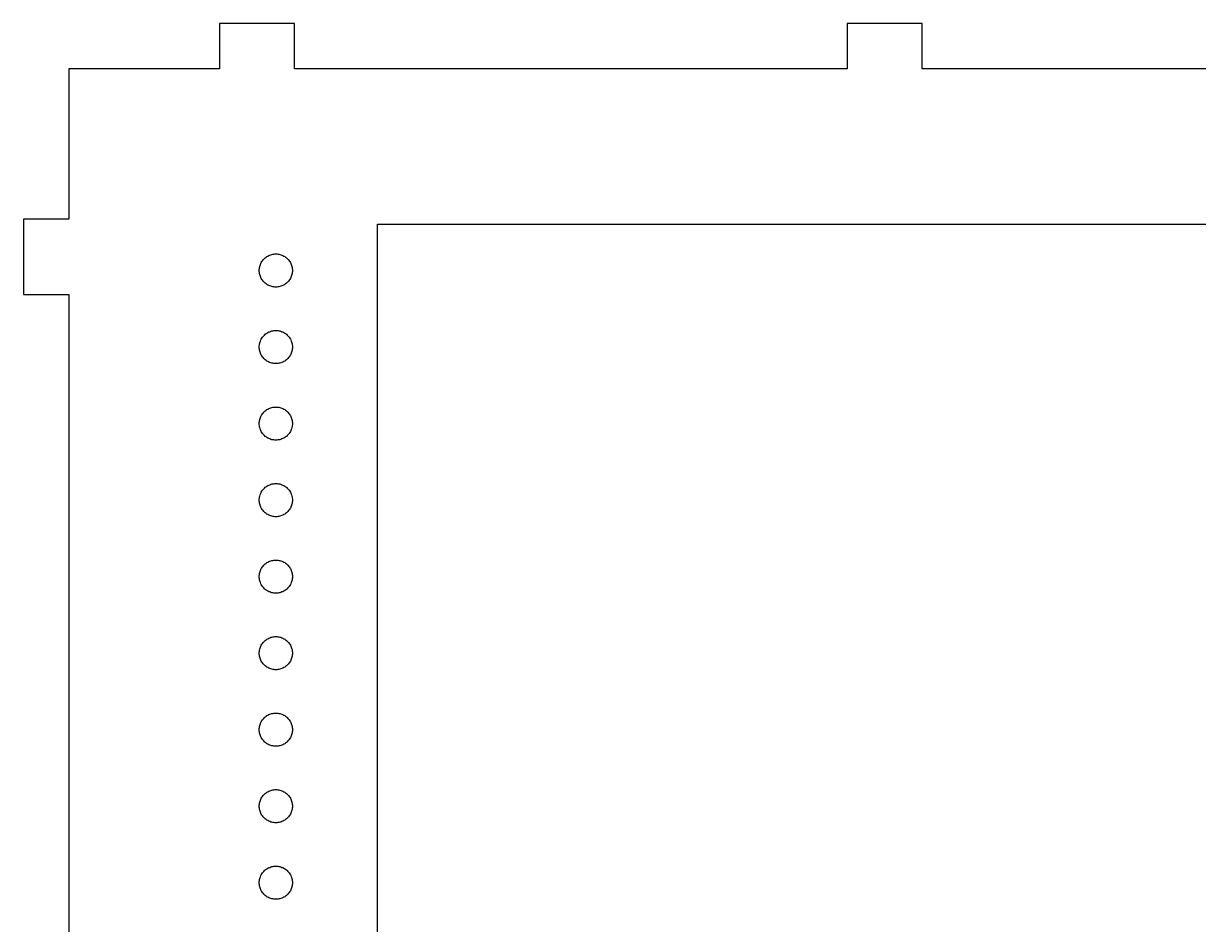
# Model space of a CAD drawing. Header units: metres. Extents: x -78 to 78, y -1223 to 78.
# Drawn here: x -78 to 0, y -1041.8 to -982 of the extents above; entities that cross this region are included whole.
import ezdxf

# ---------------------------------------------------------------- set-up
doc = ezdxf.new("R2010")
doc.units = ezdxf.units.M

msp = doc.modelspace()

# ---------------------------------------------------------------- linework, layer by layer
for p, q in [((-60, -982), (-65, -982)), ((-65, -982), (-65, -985)), ((-60, -985), (-60, -982)), ((-18.3333, -982), (-23.3333, -982)), ((-23.3333, -982), (-23.3333, -985)), ((-18.3333, -985), (-18.3333, -982)), ((-65, -985), (-75, -985)), ((-75, -985), (-75, -995)), ((-23.3333, -985), (-60, -985)), ((18.3333, -985), (-18.3333, -985)), ((-75, -995), (-78, -995)), ((-78, -995), (-78, -1000)), ((-54.5, -1209.68), (-54.5, -995.32)), ((-54.5, -995.32), (54.5, -995.32)), ((-62.0519, -997.647), (-62.003, -997.598)), ((-62.003, -997.598), (-61.9512, -997.552)), ((-61.9512, -997.552), (-61.8966, -997.51)), ((-61.8966, -997.51), (-61.8394, -997.471)), ((-61.8394, -997.471), (-61.7799, -997.436)), ((-61.7799, -997.436), (-61.7184, -997.405)), ((-61.7184, -997.405), (-61.6549, -997.377)), ((-61.6549, -997.377), (-61.5899, -997.354)), ((-61.5899, -997.354), (-61.5236, -997.335)), ((-61.5236, -997.335), (-61.4561, -997.319)), ((-61.4561, -997.319), (-61.3879, -997.309)), ((-61.3879, -997.309), (-61.3191, -997.302)), ((-61.3191, -997.302), (-61.25, -997.3)), ((-61.25, -997.3), (-61.1809, -997.302)), ((-61.1809, -997.302), (-61.1121, -997.309)), ((-61.1121, -997.309), (-61.0439, -997.319)), ((-61.0439, -997.319), (-60.9764, -997.335)), ((-60.9764, -997.335), (-60.9101, -997.354)), ((-60.9101, -997.354), (-60.8451, -997.377)), ((-60.8451, -997.377), (-60.7816, -997.405)), ((-60.7816, -997.405), (-60.7201, -997.436)), ((-60.7201, -997.436), (-60.6606, -997.471)), ((-60.6606, -997.471), (-60.6034, -997.51)), ((-60.6034, -997.51), (-60.5488, -997.552)), ((-60.5488, -997.552), (-60.497, -997.598)), ((-60.497, -997.598), (-60.4481, -997.647)), ((-62.35, -998.4), (-62.3478, -998.331)), ((-62.3478, -998.469), (-62.35, -998.4)), ((-62.3478, -998.331), (-62.3413, -998.262)), ((-62.3413, -998.262), (-62.3305, -998.194)), ((-62.3305, -998.194), (-62.3154, -998.126)), ((-62.3154, -998.126), (-62.2962, -998.06)), ((-62.2962, -998.06), (-62.2728, -997.995)), ((-62.2728, -997.995), (-62.2453, -997.932)), ((-62.2453, -997.932), (-62.2139, -997.87)), ((-62.2139, -997.87), (-62.1788, -997.811)), ((-62.1788, -997.811), (-62.1399, -997.753)), ((-62.1399, -997.753), (-62.0976, -997.699)), ((-62.0976, -997.699), (-62.0519, -997.647)), ((-60.4481, -997.647), (-60.4024, -997.699)), ((-60.4024, -997.699), (-60.3601, -997.753)), ((-60.3601, -997.753), (-60.3212, -997.811)), ((-60.3212, -997.811), (-60.2861, -997.87)), ((-60.2861, -997.87), (-60.2547, -997.932)), ((-60.2547, -997.932), (-60.2272, -997.995)), ((-60.2272, -997.995), (-60.2038, -998.06)), ((-60.2038, -998.06), (-60.1846, -998.126)), ((-60.1846, -998.126), (-60.1695, -998.194)), ((-60.1695, -998.194), (-60.1587, -998.262)), ((-60.1587, -998.262), (-60.1522, -998.331)), ((-60.1522, -998.331), (-60.15, -998.4)), ((-60.15, -998.4), (-60.1522, -998.469)), ((-62.3413, -998.538), (-62.3478, -998.469)), ((-62.3305, -998.606), (-62.3413, -998.538)), ((-62.3154, -998.674), (-62.3305, -998.606)), ((-62.2962, -998.74), (-62.3154, -998.674)), ((-62.2728, -998.805), (-62.2962, -998.74)), ((-62.2453, -998.868), (-62.2728, -998.805)), ((-62.2139, -998.93), (-62.2453, -998.868)), ((-62.1788, -998.989), (-62.2139, -998.93)), ((-62.1399, -999.047), (-62.1788, -998.989)), ((-62.0976, -999.101), (-62.1399, -999.047)), ((-62.0519, -999.153), (-62.0976, -999.101)), ((-62.003, -999.202), (-62.0519, -999.153)), ((-60.4481, -999.153), (-60.497, -999.202)), ((-60.4024, -999.101), (-60.4481, -999.153)), ((-60.3601, -999.047), (-60.4024, -999.101)), ((-60.3212, -998.989), (-60.3601, -999.047)), ((-60.2861, -998.93), (-60.3212, -998.989)), ((-60.2547, -998.868), (-60.2861, -998.93)), ((-60.2272, -998.805), (-60.2547, -998.868)), ((-60.2038, -998.74), (-60.2272, -998.805)), ((-60.1846, -998.674), (-60.2038, -998.74)), ((-60.1695, -998.606), (-60.1846, -998.674)), ((-60.1587, -998.538), (-60.1695, -998.606)), ((-60.1522, -998.469), (-60.1587, -998.538)), ((-61.9512, -999.248), (-62.003, -999.202)), ((-61.8966, -999.29), (-61.9512, -999.248)), ((-61.8394, -999.329), (-61.8966, -999.29)), ((-61.7799, -999.364), (-61.8394, -999.329)), ((-61.7184, -999.395), (-61.7799, -999.364)), ((-61.6549, -999.423), (-61.7184, -999.395)), ((-61.5899, -999.446), (-61.6549, -999.423)), ((-61.5236, -999.465), (-61.5899, -999.446)), ((-61.4561, -999.481), (-61.5236, -999.465)), ((-61.3879, -999.491), (-61.4561, -999.481)), ((-61.3191, -999.498), (-61.3879, -999.491)), ((-61.2327, -999.499), (-61.3191, -999.498)), ((-61.1809, -999.498), (-61.2327, -999.499)), ((-61.1121, -999.491), (-61.1809, -999.498)), ((-61.0439, -999.481), (-61.1121, -999.491)), ((-60.9764, -999.465), (-61.0439, -999.481)), ((-60.9101, -999.446), (-60.9764, -999.465)), ((-60.8451, -999.423), (-60.9101, -999.446)), ((-60.7816, -999.395), (-60.8451, -999.423)), ((-60.7201, -999.364), (-60.7816, -999.395)), ((-60.6606, -999.329), (-60.7201, -999.364)), ((-60.6034, -999.29), (-60.6606, -999.329)), ((-60.5488, -999.248), (-60.6034, -999.29)), ((-60.497, -999.202), (-60.5488, -999.248)), ((-78, -1000), (-75, -1000)), ((-75, -1000), (-75, -1065)), ((-62.2962, -1003.14), (-62.2728, -1003.08)), ((-62.2728, -1003.08), (-62.2453, -1003.01)), ((-62.2453, -1003.01), (-62.2139, -1002.95)), ((-62.2139, -1002.95), (-62.1788, -1002.89)), ((-62.1788, -1002.89), (-62.1399, -1002.83)), ((-62.1399, -1002.83), (-62.0976, -1002.78)), ((-62.0976, -1002.78), (-62.0519, -1002.73)), ((-62.0519, -1002.73), (-62.003, -1002.68)), ((-62.003, -1002.68), (-61.9512, -1002.63)), ((-61.9512, -1002.63), (-61.8966, -1002.59)), ((-61.8966, -1002.59), (-61.8394, -1002.55)), ((-61.8394, -1002.55), (-61.7799, -1002.52)), ((-61.7799, -1002.52), (-61.7184, -1002.48)), ((-61.7184, -1002.48), (-61.6549, -1002.46)), ((-61.6549, -1002.46), (-61.5899, -1002.43)), ((-61.5899, -1002.43), (-61.5236, -1002.41)), ((-61.5236, -1002.41), (-61.4561, -1002.4)), ((-61.4561, -1002.4), (-61.3879, -1002.39)), ((-61.3879, -1002.39), (-61.3191, -1002.38)), ((-61.3191, -1002.38), (-61.25, -1002.38)), ((-61.25, -1002.38), (-61.1809, -1002.38)), ((-61.1809, -1002.38), (-61.1121, -1002.39)), ((-61.1121, -1002.39), (-61.0439, -1002.4)), ((-61.0439, -1002.4), (-60.9764, -1002.41)), ((-60.9764, -1002.41), (-60.9101, -1002.43)), ((-60.9101, -1002.43), (-60.8451, -1002.46)), ((-60.8451, -1002.46), (-60.7816, -1002.48)), ((-60.7816, -1002.48), (-60.7201, -1002.52)), ((-60.7201, -1002.52), (-60.6606, -1002.55)), ((-60.6606, -1002.55), (-60.6034, -1002.59)), ((-60.6034, -1002.59), (-60.5488, -1002.63)), ((-60.5488, -1002.63), (-60.497, -1002.68)), ((-60.497, -1002.68), (-60.4481, -1002.73)), ((-60.4481, -1002.73), (-60.4024, -1002.78)), ((-60.4024, -1002.78), (-60.3601, -1002.83)), ((-60.3601, -1002.83), (-60.3212, -1002.89)), ((-60.3212, -1002.89), (-60.2861, -1002.95)), ((-60.2861, -1002.95), (-60.2547, -1003.01)), ((-60.2547, -1003.01), (-60.2272, -1003.08)), ((-60.2272, -1003.08), (-60.2038, -1003.14)), ((-62.35, -1003.48), (-62.3478, -1003.41)), ((-62.3478, -1003.55), (-62.35, -1003.48)), ((-62.3478, -1003.41), (-62.3413, -1003.34)), ((-62.3413, -1003.62), (-62.3478, -1003.55)), ((-62.3413, -1003.34), (-62.3305, -1003.27)), ((-62.3305, -1003.69), (-62.3413, -1003.62)), ((-62.3305, -1003.27), (-62.3154, -1003.21)), ((-62.3154, -1003.75), (-62.3305, -1003.69)), ((-62.3154, -1003.21), (-62.2962, -1003.14)), ((-62.2962, -1003.82), (-62.3154, -1003.75)), ((-62.2728, -1003.88), (-62.2962, -1003.82)), ((-60.2038, -1003.82), (-60.2272, -1003.88)), ((-60.2038, -1003.14), (-60.1846, -1003.21)), ((-60.1846, -1003.75), (-60.2038, -1003.82)), ((-60.1846, -1003.21), (-60.1695, -1003.27)), ((-60.1695, -1003.69), (-60.1846, -1003.75)), ((-60.1695, -1003.27), (-60.1587, -1003.34)), ((-60.1587, -1003.62), (-60.1695, -1003.69)), ((-60.1587, -1003.34), (-60.1522, -1003.41)), ((-60.1522, -1003.55), (-60.1587, -1003.62)), ((-60.1522, -1003.41), (-60.15, -1003.48)), ((-60.15, -1003.48), (-60.1522, -1003.55)), ((-62.2453, -1003.95), (-62.2728, -1003.88)), ((-62.2139, -1004.01), (-62.2453, -1003.95)), ((-62.1788, -1004.07), (-62.2139, -1004.01)), ((-62.1399, -1004.13), (-62.1788, -1004.07)), ((-62.0976, -1004.18), (-62.1399, -1004.13)), ((-62.0519, -1004.23), (-62.0976, -1004.18)), ((-62.003, -1004.28), (-62.0519, -1004.23)), ((-61.9512, -1004.33), (-62.003, -1004.28)), ((-61.8966, -1004.37), (-61.9512, -1004.33)), ((-61.8394, -1004.41), (-61.8966, -1004.37)), ((-61.7799, -1004.44), (-61.8394, -1004.41)), ((-61.7184, -1004.48), (-61.7799, -1004.44)), ((-61.6549, -1004.5), (-61.7184, -1004.48)), ((-61.5899, -1004.53), (-61.6549, -1004.5)), ((-61.5236, -1004.55), (-61.5899, -1004.53)), ((-61.4561, -1004.56), (-61.5236, -1004.55)), ((-61.3879, -1004.57), (-61.4561, -1004.56)), ((-61.3191, -1004.58), (-61.3879, -1004.57)), ((-61.25, -1004.58), (-61.3191, -1004.58)), ((-61.1809, -1004.58), (-61.25, -1004.58)), ((-61.1121, -1004.57), (-61.1809, -1004.58)), ((-61.0439, -1004.56), (-61.1121, -1004.57)), ((-60.9764, -1004.55), (-61.0439, -1004.56)), ((-60.9101, -1004.53), (-60.9764, -1004.55)), ((-60.8451, -1004.5), (-60.9101, -1004.53)), ((-60.7816, -1004.48), (-60.8451, -1004.5)), ((-60.7201, -1004.44), (-60.7816, -1004.48)), ((-60.6606, -1004.41), (-60.7201, -1004.44)), ((-60.6034, -1004.37), (-60.6606, -1004.41)), ((-60.5488, -1004.33), (-60.6034, -1004.37)), ((-60.497, -1004.28), (-60.5488, -1004.33)), ((-60.4481, -1004.23), (-60.497, -1004.28)), ((-60.4024, -1004.18), (-60.4481, -1004.23)), ((-60.3601, -1004.13), (-60.4024, -1004.18)), ((-60.3212, -1004.07), (-60.3601, -1004.13)), ((-60.2861, -1004.01), (-60.3212, -1004.07)), ((-60.2547, -1003.95), (-60.2861, -1004.01)), ((-60.2272, -1003.88), (-60.2547, -1003.95)), ((-62.0519, -1007.81), (-62.003, -1007.76)), ((-62.003, -1007.76), (-61.9512, -1007.71)), ((-61.9512, -1007.71), (-61.8966, -1007.67)), ((-61.8966, -1007.67), (-61.8394, -1007.63)), ((-61.8394, -1007.63), (-61.7799, -1007.6)), ((-61.7799, -1007.6), (-61.7184, -1007.56)), ((-61.7184, -1007.56), (-61.6549, -1007.54)), ((-61.6549, -1007.54), (-61.5899, -1007.51)), ((-61.5899, -1007.51), (-61.5236, -1007.49)), ((-61.5236, -1007.49), (-61.4561, -1007.48)), ((-61.4561, -1007.48), (-61.3879, -1007.47)), ((-61.3879, -1007.47), (-61.3191, -1007.46)), ((-61.3191, -1007.46), (-61.25, -1007.46)), ((-61.25, -1007.46), (-61.1809, -1007.46)), ((-61.1809, -1007.46), (-61.1121, -1007.47)), ((-61.1121, -1007.47), (-61.0439, -1007.48)), ((-61.0439, -1007.48), (-60.9764, -1007.49)), ((-60.9764, -1007.49), (-60.9101, -1007.51)), ((-60.9101, -1007.51), (-60.8451, -1007.54)), ((-60.8451, -1007.54), (-60.7816, -1007.56)), ((-60.7816, -1007.56), (-60.7201, -1007.6)), ((-60.7201, -1007.6), (-60.6606, -1007.63)), ((-60.6606, -1007.63), (-60.6034, -1007.67)), ((-60.6034, -1007.67), (-60.5488, -1007.71)), ((-60.5488, -1007.71), (-60.497, -1007.76)), ((-60.497, -1007.76), (-60.4481, -1007.81)), ((-62.35, -1008.56), (-62.3478, -1008.49)), ((-62.3478, -1008.49), (-62.3413, -1008.42)), ((-62.3413, -1008.42), (-62.3305, -1008.35)), ((-62.3305, -1008.35), (-62.3154, -1008.29)), ((-62.3154, -1008.29), (-62.2962, -1008.22)), ((-62.2962, -1008.22), (-62.2728, -1008.16)), ((-62.2728, -1008.16), (-62.2453, -1008.09)), ((-62.2453, -1008.09), (-62.2139, -1008.03)), ((-62.2139, -1008.03), (-62.1788, -1007.97)), ((-62.1788, -1007.97), (-62.1399, -1007.91)), ((-62.1399, -1007.91), (-62.0976, -1007.86)), ((-62.0976, -1007.86), (-62.0519, -1007.81)), ((-60.4481, -1007.81), (-60.4024, -1007.86)), ((-60.4024, -1007.86), (-60.3601, -1007.91)), ((-60.3601, -1007.91), (-60.3212, -1007.97)), ((-60.3212, -1007.97), (-60.2861, -1008.03)), ((-60.2861, -1008.03), (-60.2547, -1008.09)), ((-60.2547, -1008.09), (-60.2272, -1008.16)), ((-60.2272, -1008.16), (-60.2038, -1008.22)), ((-60.2038, -1008.22), (-60.1846, -1008.29)), ((-60.1846, -1008.29), (-60.1695, -1008.35)), ((-60.1695, -1008.35), (-60.1587, -1008.42)), ((-60.1587, -1008.42), (-60.1522, -1008.49)), ((-60.1522, -1008.49), (-60.15, -1008.56)), ((-62.3478, -1008.63), (-62.35, -1008.56)), ((-62.3413, -1008.7), (-62.3478, -1008.63)), ((-62.3305, -1008.77), (-62.3413, -1008.7)), ((-62.3154, -1008.83), (-62.3305, -1008.77)), ((-62.2962, -1008.9), (-62.3154, -1008.83)), ((-62.2728, -1008.96), (-62.2962, -1008.9)), ((-62.2453, -1009.03), (-62.2728, -1008.96)), ((-62.2139, -1009.09), (-62.2453, -1009.03)), ((-62.1788, -1009.15), (-62.2139, -1009.09)), ((-62.1399, -1009.21), (-62.1788, -1009.15)), ((-62.0976, -1009.26), (-62.1399, -1009.21)), ((-62.0519, -1009.31), (-62.0976, -1009.26)), ((-62.003, -1009.36), (-62.0519, -1009.31)), ((-60.4481, -1009.31), (-60.497, -1009.36)), ((-60.4024, -1009.26), (-60.4481, -1009.31)), ((-60.3601, -1009.21), (-60.4024, -1009.26)), ((-60.3212, -1009.15), (-60.3601, -1009.21)), ((-60.2861, -1009.09), (-60.3212, -1009.15)), ((-60.2547, -1009.03), (-60.2861, -1009.09)), ((-60.2272, -1008.96), (-60.2547, -1009.03)), ((-60.2038, -1008.9), (-60.2272, -1008.96)), ((-60.1846, -1008.83), (-60.2038, -1008.9)), ((-60.1695, -1008.77), (-60.1846, -1008.83)), ((-60.1587, -1008.7), (-60.1695, -1008.77)), ((-60.1522, -1008.63), (-60.1587, -1008.7)), ((-60.15, -1008.56), (-60.1522, -1008.63)), ((-61.9512, -1009.41), (-62.003, -1009.36)), ((-61.8966, -1009.45), (-61.9512, -1009.41)), ((-61.8394, -1009.49), (-61.8966, -1009.45)), ((-61.7799, -1009.52), (-61.8394, -1009.49)), ((-61.7184, -1009.56), (-61.7799, -1009.52)), ((-61.6549, -1009.58), (-61.7184, -1009.56)), ((-61.5899, -1009.61), (-61.6549, -1009.58)), ((-61.5236, -1009.63), (-61.5899, -1009.61)), ((-61.4561, -1009.64), (-61.5236, -1009.63)), ((-61.3879, -1009.65), (-61.4561, -1009.64)), ((-61.3191, -1009.66), (-61.3879, -1009.65)), ((-61.25, -1009.66), (-61.3191, -1009.66)), ((-61.1809, -1009.66), (-61.25, -1009.66)), ((-61.1121, -1009.65), (-61.1809, -1009.66)), ((-61.0439, -1009.64), (-61.1121, -1009.65)), ((-60.9764, -1009.63), (-61.0439, -1009.64)), ((-60.9101, -1009.61), (-60.9764, -1009.63)), ((-60.8451, -1009.58), (-60.9101, -1009.61)), ((-60.7816, -1009.56), (-60.8451, -1009.58)), ((-60.7201, -1009.52), (-60.7816, -1009.56)), ((-60.6606, -1009.49), (-60.7201, -1009.52)), ((-60.6034, -1009.45), (-60.6606, -1009.49)), ((-60.5488, -1009.41), (-60.6034, -1009.45)), ((-60.497, -1009.36), (-60.5488, -1009.41)), ((-62.2728, -1013.24), (-62.2453, -1013.17)), ((-62.2453, -1013.17), (-62.2139, -1013.11)), ((-62.2139, -1013.11), (-62.1788, -1013.05)), ((-62.1788, -1013.05), (-62.1399, -1012.99)), ((-62.1399, -1012.99), (-62.0976, -1012.94)), ((-62.0976, -1012.94), (-62.0519, -1012.89)), ((-62.0519, -1012.89), (-62.003, -1012.84)), ((-62.003, -1012.84), (-61.9512, -1012.79)), ((-61.9512, -1012.79), (-61.8966, -1012.75)), ((-61.8966, -1012.75), (-61.8394, -1012.71)), ((-61.8394, -1012.71), (-61.7799, -1012.68)), ((-61.7799, -1012.68), (-61.7184, -1012.64)), ((-61.7184, -1012.64), (-61.6549, -1012.62)), ((-61.6549, -1012.62), (-61.5899, -1012.59)), ((-61.5899, -1012.59), (-61.5236, -1012.57)), ((-61.5236, -1012.57), (-61.4561, -1012.56)), ((-61.4561, -1012.56), (-61.3879, -1012.55)), ((-61.3879, -1012.55), (-61.3191, -1012.54)), ((-61.3191, -1012.54), (-61.25, -1012.54)), ((-61.25, -1012.54), (-61.1809, -1012.54)), ((-61.1809, -1012.54), (-61.1121, -1012.55)), ((-61.1121, -1012.55), (-61.0439, -1012.56)), ((-61.0439, -1012.56), (-60.9764, -1012.57)), ((-60.9764, -1012.57), (-60.9101, -1012.59)), ((-60.9101, -1012.59), (-60.8451, -1012.62)), ((-60.8451, -1012.62), (-60.7816, -1012.64)), ((-60.7816, -1012.64), (-60.7201, -1012.68)), ((-60.7201, -1012.68), (-60.6606, -1012.71)), ((-60.6606, -1012.71), (-60.6034, -1012.75)), ((-60.6034, -1012.75), (-60.5488, -1012.79)), ((-60.5488, -1012.79), (-60.497, -1012.84)), ((-60.497, -1012.84), (-60.4481, -1012.89)), ((-60.4481, -1012.89), (-60.4024, -1012.94)), ((-60.4024, -1012.94), (-60.3601, -1012.99)), ((-60.3601, -1012.99), (-60.3212, -1013.05)), ((-60.3212, -1013.05), (-60.2861, -1013.11)), ((-60.2861, -1013.11), (-60.2547, -1013.17)), ((-60.2547, -1013.17), (-60.2272, -1013.24)), ((-62.35, -1013.64), (-62.3478, -1013.57)), ((-62.3478, -1013.71), (-62.35, -1013.64)), ((-62.3478, -1013.57), (-62.3413, -1013.5)), ((-62.3413, -1013.78), (-62.3478, -1013.71)), ((-62.3413, -1013.5), (-62.3305, -1013.43)), ((-62.3305, -1013.85), (-62.3413, -1013.78)), ((-62.3305, -1013.43), (-62.3154, -1013.37)), ((-62.3154, -1013.91), (-62.3305, -1013.85)), ((-62.3154, -1013.37), (-62.2962, -1013.3)), ((-62.2962, -1013.98), (-62.3154, -1013.91)), ((-62.2962, -1013.3), (-62.2728, -1013.24)), ((-62.2728, -1014.04), (-62.2962, -1013.98)), ((-60.2272, -1013.24), (-60.2038, -1013.3)), ((-60.2038, -1013.98), (-60.2272, -1014.04)), ((-60.2038, -1013.3), (-60.1846, -1013.37)), ((-60.1846, -1013.91), (-60.2038, -1013.98)), ((-60.1846, -1013.37), (-60.1695, -1013.43)), ((-60.1695, -1013.85), (-60.1846, -1013.91)), ((-60.1695, -1013.43), (-60.1587, -1013.5)), ((-60.1587, -1013.78), (-60.1695, -1013.85)), ((-60.1587, -1013.5), (-60.1522, -1013.57)), ((-60.1522, -1013.71), (-60.1587, -1013.78)), ((-60.1522, -1013.57), (-60.15, -1013.64)), ((-60.15, -1013.64), (-60.1522, -1013.71)), ((-62.2453, -1014.11), (-62.2728, -1014.04)), ((-62.2139, -1014.17), (-62.2453, -1014.11)), ((-62.1788, -1014.23), (-62.2139, -1014.17)), ((-62.1399, -1014.29), (-62.1788, -1014.23)), ((-62.0976, -1014.34), (-62.1399, -1014.29)), ((-62.0519, -1014.39), (-62.0976, -1014.34)), ((-62.003, -1014.44), (-62.0519, -1014.39)), ((-61.9512, -1014.49), (-62.003, -1014.44)), ((-61.8966, -1014.53), (-61.9512, -1014.49)), ((-61.8394, -1014.57), (-61.8966, -1014.53)), ((-61.7799, -1014.6), (-61.8394, -1014.57)), ((-61.7184, -1014.64), (-61.7799, -1014.6)), ((-61.6549, -1014.66), (-61.7184, -1014.64)), ((-61.5899, -1014.69), (-61.6549, -1014.66)), ((-61.5236, -1014.71), (-61.5899, -1014.69)), ((-61.4561, -1014.72), (-61.5236, -1014.71)), ((-61.3879, -1014.73), (-61.4561, -1014.72)), ((-61.3191, -1014.74), (-61.3879, -1014.73)), ((-61.25, -1014.74), (-61.3191, -1014.74)), ((-61.1809, -1014.74), (-61.25, -1014.74)), ((-61.1121, -1014.73), (-61.1809, -1014.74)), ((-61.0439, -1014.72), (-61.1121, -1014.73)), ((-60.9764, -1014.71), (-61.0439, -1014.72)), ((-60.9101, -1014.69), (-60.9764, -1014.71)), ((-60.8451, -1014.66), (-60.9101, -1014.69)), ((-60.7816, -1014.64), (-60.8451, -1014.66)), ((-60.7201, -1014.6), (-60.7816, -1014.64)), ((-60.6606, -1014.57), (-60.7201, -1014.6)), ((-60.6034, -1014.53), (-60.6606, -1014.57)), ((-60.5488, -1014.49), (-60.6034, -1014.53)), ((-60.497, -1014.44), (-60.5488, -1014.49)), ((-60.4481, -1014.39), (-60.497, -1014.44)), ((-60.4024, -1014.34), (-60.4481, -1014.39)), ((-60.3601, -1014.29), (-60.4024, -1014.34)), ((-60.3212, -1014.23), (-60.3601, -1014.29)), ((-60.2861, -1014.17), (-60.3212, -1014.23)), ((-60.2547, -1014.11), (-60.2861, -1014.17)), ((-60.2272, -1014.04), (-60.2547, -1014.11)), ((-62.003, -1017.92), (-61.9512, -1017.87)), ((-61.9512, -1017.87), (-61.8966, -1017.83)), ((-61.8966, -1017.83), (-61.8394, -1017.79)), ((-61.8394, -1017.79), (-61.7799, -1017.76)), ((-61.7799, -1017.76), (-61.7184, -1017.72)), ((-61.7184, -1017.72), (-61.6549, -1017.7)), ((-61.6549, -1017.7), (-61.5899, -1017.67)), ((-61.5899, -1017.67), (-61.5236, -1017.65)), ((-61.5236, -1017.65), (-61.4561, -1017.64)), ((-61.4561, -1017.64), (-61.3879, -1017.63)), ((-61.3879, -1017.63), (-61.3191, -1017.62)), ((-61.3191, -1017.62), (-61.25, -1017.62)), ((-61.25, -1017.62), (-61.1809, -1017.62)), ((-61.1809, -1017.62), (-61.1121, -1017.63)), ((-61.1121, -1017.63), (-61.0439, -1017.64)), ((-61.0439, -1017.64), (-60.9764, -1017.65)), ((-60.9764, -1017.65), (-60.9101, -1017.67)), ((-60.9101, -1017.67), (-60.8451, -1017.7)), ((-60.8451, -1017.7), (-60.7816, -1017.72)), ((-60.7816, -1017.72), (-60.7201, -1017.76)), ((-60.7201, -1017.76), (-60.6606, -1017.79)), ((-60.6606, -1017.79), (-60.6034, -1017.83)), ((-60.6034, -1017.83), (-60.5488, -1017.87)), ((-60.5488, -1017.87), (-60.497, -1017.92)), ((-62.35, -1018.72), (-62.3478, -1018.65)), ((-62.3478, -1018.65), (-62.3413, -1018.58)), ((-62.3413, -1018.58), (-62.3305, -1018.51)), ((-62.3305, -1018.51), (-62.3154, -1018.45)), ((-62.3154, -1018.45), (-62.2962, -1018.38)), ((-62.2962, -1018.38), (-62.2728, -1018.32)), ((-62.2728, -1018.32), (-62.2453, -1018.25)), ((-62.2453, -1018.25), (-62.2139, -1018.19)), ((-62.2139, -1018.19), (-62.1788, -1018.13)), ((-62.1788, -1018.13), (-62.1399, -1018.07)), ((-62.1399, -1018.07), (-62.0976, -1018.02)), ((-62.0976, -1018.02), (-62.0519, -1017.97)), ((-62.0519, -1017.97), (-62.003, -1017.92)), ((-60.497, -1017.92), (-60.4481, -1017.97)), ((-60.4481, -1017.97), (-60.4024, -1018.02)), ((-60.4024, -1018.02), (-60.3601, -1018.07)), ((-60.3601, -1018.07), (-60.3212, -1018.13)), ((-60.3212, -1018.13), (-60.2861, -1018.19)), ((-60.2861, -1018.19), (-60.2547, -1018.25)), ((-60.2547, -1018.25), (-60.2272, -1018.32)), ((-60.2272, -1018.32), (-60.2038, -1018.38)), ((-60.2038, -1018.38), (-60.1846, -1018.45)), ((-60.1846, -1018.45), (-60.1695, -1018.51)), ((-60.1695, -1018.51), (-60.1587, -1018.58)), ((-60.1587, -1018.58), (-60.1522, -1018.65)), ((-60.1522, -1018.65), (-60.15, -1018.72)), ((-62.3478, -1018.79), (-62.35, -1018.72)), ((-62.3413, -1018.86), (-62.3478, -1018.79)), ((-62.3305, -1018.93), (-62.3413, -1018.86)), ((-62.3154, -1018.99), (-62.3305, -1018.93)), ((-62.2962, -1019.06), (-62.3154, -1018.99)), ((-62.2728, -1019.12), (-62.2962, -1019.06)), ((-62.2453, -1019.19), (-62.2728, -1019.12)), ((-62.2139, -1019.25), (-62.2453, -1019.19)), ((-62.1788, -1019.31), (-62.2139, -1019.25)), ((-62.1399, -1019.37), (-62.1788, -1019.31)), ((-62.0976, -1019.42), (-62.1399, -1019.37)), ((-62.0519, -1019.47), (-62.0976, -1019.42)), ((-60.4024, -1019.42), (-60.4481, -1019.47)), ((-60.3601, -1019.37), (-60.4024, -1019.42)), ((-60.3212, -1019.31), (-60.3601, -1019.37)), ((-60.2861, -1019.25), (-60.3212, -1019.31)), ((-60.2547, -1019.19), (-60.2861, -1019.25)), ((-60.2272, -1019.12), (-60.2547, -1019.19)), ((-60.2038, -1019.06), (-60.2272, -1019.12)), ((-60.1846, -1018.99), (-60.2038, -1019.06)), ((-60.1695, -1018.93), (-60.1846, -1018.99)), ((-60.1587, -1018.86), (-60.1695, -1018.93)), ((-60.1522, -1018.79), (-60.1587, -1018.86)), ((-60.15, -1018.72), (-60.1522, -1018.79)), ((-62.003, -1019.52), (-62.0519, -1019.47)), ((-61.9512, -1019.57), (-62.003, -1019.52)), ((-61.8966, -1019.61), (-61.9512, -1019.57)), ((-61.8394, -1019.65), (-61.8966, -1019.61)), ((-61.7799, -1019.68), (-61.8394, -1019.65)), ((-61.7184, -1019.72), (-61.7799, -1019.68)), ((-61.6549, -1019.74), (-61.7184, -1019.72)), ((-61.5899, -1019.77), (-61.6549, -1019.74)), ((-61.5236, -1019.79), (-61.5899, -1019.77)), ((-61.4561, -1019.8), (-61.5236, -1019.79)), ((-61.3879, -1019.81), (-61.4561, -1019.8)), ((-61.3191, -1019.82), (-61.3879, -1019.81)), ((-61.25, -1019.82), (-61.3191, -1019.82)), ((-61.1809, -1019.82), (-61.25, -1019.82)), ((-61.1121, -1019.81), (-61.1809, -1019.82)), ((-61.0439, -1019.8), (-61.1121, -1019.81)), ((-60.9764, -1019.79), (-61.0439, -1019.8)), ((-60.9101, -1019.77), (-60.9764, -1019.79)), ((-60.8451, -1019.74), (-60.9101, -1019.77)), ((-60.7816, -1019.72), (-60.8451, -1019.74)), ((-60.7201, -1019.68), (-60.7816, -1019.72)), ((-60.6606, -1019.65), (-60.7201, -1019.68)), ((-60.6034, -1019.61), (-60.6606, -1019.65)), ((-60.5488, -1019.57), (-60.6034, -1019.61)), ((-60.497, -1019.52), (-60.5488, -1019.57)), ((-60.4481, -1019.47), (-60.497, -1019.52)), ((-62.2728, -1023.4), (-62.2453, -1023.33)), ((-62.2453, -1023.33), (-62.2139, -1023.27)), ((-62.2139, -1023.27), (-62.1788, -1023.21)), ((-62.1788, -1023.21), (-62.1399, -1023.15)), ((-62.1399, -1023.15), (-62.0976, -1023.1)), ((-62.0976, -1023.1), (-62.0519, -1023.05)), ((-62.0519, -1023.05), (-62.003, -1023)), ((-62.003, -1023), (-61.9512, -1022.95)), ((-61.9512, -1022.95), (-61.8966, -1022.91)), ((-61.8966, -1022.91), (-61.8394, -1022.87)), ((-61.8394, -1022.87), (-61.7799, -1022.84)), ((-61.7799, -1022.84), (-61.7184, -1022.8)), ((-61.7184, -1022.8), (-61.6549, -1022.78)), ((-61.6549, -1022.78), (-61.5899, -1022.75)), ((-61.5899, -1022.75), (-61.5236, -1022.73)), ((-61.5236, -1022.73), (-61.4561, -1022.72)), ((-61.4561, -1022.72), (-61.3879, -1022.71)), ((-61.3879, -1022.71), (-61.3191, -1022.7)), ((-61.3191, -1022.7), (-61.25, -1022.7)), ((-61.25, -1022.7), (-61.1809, -1022.7)), ((-61.1809, -1022.7), (-61.1121, -1022.71)), ((-61.1121, -1022.71), (-61.0439, -1022.72)), ((-61.0439, -1022.72), (-60.9764, -1022.73)), ((-60.9764, -1022.73), (-60.9101, -1022.75)), ((-60.9101, -1022.75), (-60.8451, -1022.78)), ((-60.8451, -1022.78), (-60.7816, -1022.8)), ((-60.7816, -1022.8), (-60.7201, -1022.84)), ((-60.7201, -1022.84), (-60.6606, -1022.87)), ((-60.6606, -1022.87), (-60.6034, -1022.91)), ((-60.6034, -1022.91), (-60.5488, -1022.95)), ((-60.5488, -1022.95), (-60.497, -1023)), ((-60.497, -1023), (-60.4481, -1023.05)), ((-60.4481, -1023.05), (-60.4024, -1023.1)), ((-60.4024, -1023.1), (-60.3601, -1023.15)), ((-60.3601, -1023.15), (-60.3212, -1023.21)), ((-60.3212, -1023.21), (-60.2861, -1023.27)), ((-60.2861, -1023.27), (-60.2547, -1023.33)), ((-60.2547, -1023.33), (-60.2272, -1023.4)), ((-62.35, -1023.8), (-62.3478, -1023.73)), ((-62.3478, -1023.87), (-62.35, -1023.8)), ((-62.3478, -1023.73), (-62.3413, -1023.66)), ((-62.3413, -1023.94), (-62.3478, -1023.87)), ((-62.3413, -1023.66), (-62.3305, -1023.59)), ((-62.3305, -1024.01), (-62.3413, -1023.94)), ((-62.3305, -1023.59), (-62.3154, -1023.53)), ((-62.3154, -1024.07), (-62.3305, -1024.01)), ((-62.3154, -1023.53), (-62.2962, -1023.46)), ((-62.2962, -1024.14), (-62.3154, -1024.07)), ((-62.2962, -1023.46), (-62.2728, -1023.4)), ((-62.2728, -1024.2), (-62.2962, -1024.14)), ((-60.2272, -1023.4), (-60.2038, -1023.46)), ((-60.2038, -1024.14), (-60.2272, -1024.2)), ((-60.2038, -1023.46), (-60.1846, -1023.53)), ((-60.1846, -1024.07), (-60.2038, -1024.14)), ((-60.1846, -1023.53), (-60.1695, -1023.59)), ((-60.1695, -1024.01), (-60.1846, -1024.07)), ((-60.1695, -1023.59), (-60.1587, -1023.66)), ((-60.1587, -1023.94), (-60.1695, -1024.01)), ((-60.1587, -1023.66), (-60.1522, -1023.73)), ((-60.1522, -1023.87), (-60.1587, -1023.94)), ((-60.1522, -1023.73), (-60.15, -1023.8)), ((-60.15, -1023.8), (-60.1522, -1023.87)), ((-62.2453, -1024.27), (-62.2728, -1024.2)), ((-62.2139, -1024.33), (-62.2453, -1024.27)), ((-62.1788, -1024.39), (-62.2139, -1024.33)), ((-62.1399, -1024.45), (-62.1788, -1024.39)), ((-62.0976, -1024.5), (-62.1399, -1024.45)), ((-62.0519, -1024.55), (-62.0976, -1024.5)), ((-62.003, -1024.6), (-62.0519, -1024.55)), ((-61.9512, -1024.65), (-62.003, -1024.6)), ((-61.8966, -1024.69), (-61.9512, -1024.65)), ((-61.8394, -1024.73), (-61.8966, -1024.69)), ((-61.7799, -1024.76), (-61.8394, -1024.73)), ((-61.7184, -1024.8), (-61.7799, -1024.76)), ((-61.6549, -1024.82), (-61.7184, -1024.8)), ((-61.5899, -1024.85), (-61.6549, -1024.82)), ((-61.5236, -1024.87), (-61.5899, -1024.85)), ((-61.4561, -1024.88), (-61.5236, -1024.87)), ((-61.3879, -1024.89), (-61.4561, -1024.88)), ((-61.3191, -1024.9), (-61.3879, -1024.89)), ((-61.25, -1024.9), (-61.3191, -1024.9)), ((-61.1809, -1024.9), (-61.25, -1024.9)), ((-61.1121, -1024.89), (-61.1809, -1024.9)), ((-61.0439, -1024.88), (-61.1121, -1024.89)), ((-60.9764, -1024.87), (-61.0439, -1024.88)), ((-60.9101, -1024.85), (-60.9764, -1024.87)), ((-60.8451, -1024.82), (-60.9101, -1024.85)), ((-60.7816, -1024.8), (-60.8451, -1024.82)), ((-60.7201, -1024.76), (-60.7816, -1024.8)), ((-60.6606, -1024.73), (-60.7201, -1024.76)), ((-60.6034, -1024.69), (-60.6606, -1024.73)), ((-60.5488, -1024.65), (-60.6034, -1024.69)), ((-60.497, -1024.6), (-60.5488, -1024.65)), ((-60.4481, -1024.55), (-60.497, -1024.6)), ((-60.4024, -1024.5), (-60.4481, -1024.55)), ((-60.3601, -1024.45), (-60.4024, -1024.5)), ((-60.3212, -1024.39), (-60.3601, -1024.45)), ((-60.2861, -1024.33), (-60.3212, -1024.39)), ((-60.2547, -1024.27), (-60.2861, -1024.33)), ((-60.2272, -1024.2), (-60.2547, -1024.27)), ((-62.003, -1028.08), (-61.9512, -1028.03)), ((-61.9512, -1028.03), (-61.8966, -1027.99)), ((-61.8966, -1027.99), (-61.8394, -1027.95)), ((-61.8394, -1027.95), (-61.7799, -1027.92)), ((-61.7799, -1027.92), (-61.7184, -1027.88)), ((-61.7184, -1027.88), (-61.6549, -1027.86)), ((-61.6549, -1027.86), (-61.5899, -1027.83)), ((-61.5899, -1027.83), (-61.5236, -1027.81)), ((-61.5236, -1027.81), (-61.4561, -1027.8)), ((-61.4561, -1027.8), (-61.3879, -1027.79)), ((-61.3879, -1027.79), (-61.3191, -1027.78)), ((-61.3191, -1027.78), (-61.25, -1027.78)), ((-61.25, -1027.78), (-61.1809, -1027.78)), ((-61.1809, -1027.78), (-61.1121, -1027.79)), ((-61.1121, -1027.79), (-61.0439, -1027.8)), ((-61.0439, -1027.8), (-60.9764, -1027.81)), ((-60.9764, -1027.81), (-60.9101, -1027.83)), ((-60.9101, -1027.83), (-60.8451, -1027.86)), ((-60.8451, -1027.86), (-60.7816, -1027.88)), ((-60.7816, -1027.88), (-60.7201, -1027.92)), ((-60.7201, -1027.92), (-60.6606, -1027.95)), ((-60.6606, -1027.95), (-60.6034, -1027.99)), ((-60.6034, -1027.99), (-60.5488, -1028.03)), ((-60.5488, -1028.03), (-60.497, -1028.08)), ((-62.35, -1028.88), (-62.3478, -1028.81)), ((-62.3478, -1028.81), (-62.3413, -1028.74)), ((-62.3413, -1028.74), (-62.3305, -1028.67)), ((-62.3305, -1028.67), (-62.3154, -1028.61)), ((-62.3154, -1028.61), (-62.2962, -1028.54)), ((-62.2962, -1028.54), (-62.2728, -1028.48)), ((-62.2728, -1028.48), (-62.2453, -1028.41)), ((-62.2453, -1028.41), (-62.2139, -1028.35)), ((-62.2139, -1028.35), (-62.1788, -1028.29)), ((-62.1788, -1028.29), (-62.1399, -1028.23)), ((-62.1399, -1028.23), (-62.0976, -1028.18)), ((-62.0976, -1028.18), (-62.0519, -1028.13)), ((-62.0519, -1028.13), (-62.003, -1028.08)), ((-60.497, -1028.08), (-60.4481, -1028.13)), ((-60.4481, -1028.13), (-60.4024, -1028.18)), ((-60.4024, -1028.18), (-60.3601, -1028.23)), ((-60.3601, -1028.23), (-60.3212, -1028.29)), ((-60.3212, -1028.29), (-60.2861, -1028.35)), ((-60.2861, -1028.35), (-60.2547, -1028.41)), ((-60.2547, -1028.41), (-60.2272, -1028.48)), ((-60.2272, -1028.48), (-60.2038, -1028.54)), ((-60.2038, -1028.54), (-60.1846, -1028.61)), ((-60.1846, -1028.61), (-60.1695, -1028.67)), ((-60.1695, -1028.67), (-60.1587, -1028.74)), ((-60.1587, -1028.74), (-60.1522, -1028.81)), ((-60.1522, -1028.81), (-60.15, -1028.88)), ((-62.3478, -1028.95), (-62.35, -1028.88)), ((-62.3413, -1029.02), (-62.3478, -1028.95)), ((-62.3305, -1029.09), (-62.3413, -1029.02)), ((-62.3154, -1029.15), (-62.3305, -1029.09)), ((-62.2962, -1029.22), (-62.3154, -1029.15)), ((-62.2728, -1029.28), (-62.2962, -1029.22)), ((-62.2453, -1029.35), (-62.2728, -1029.28)), ((-62.2139, -1029.41), (-62.2453, -1029.35)), ((-62.1788, -1029.47), (-62.2139, -1029.41)), ((-62.1399, -1029.53), (-62.1788, -1029.47)), ((-62.0976, -1029.58), (-62.1399, -1029.53)), ((-62.0519, -1029.63), (-62.0976, -1029.58)), ((-60.4024, -1029.58), (-60.4481, -1029.63)), ((-60.3601, -1029.53), (-60.4024, -1029.58)), ((-60.3212, -1029.47), (-60.3601, -1029.53)), ((-60.2861, -1029.41), (-60.3212, -1029.47)), ((-60.2547, -1029.35), (-60.2861, -1029.41)), ((-60.2272, -1029.28), (-60.2547, -1029.35)), ((-60.2038, -1029.22), (-60.2272, -1029.28)), ((-60.1846, -1029.15), (-60.2038, -1029.22)), ((-60.1695, -1029.09), (-60.1846, -1029.15)), ((-60.1587, -1029.02), (-60.1695, -1029.09)), ((-60.1522, -1028.95), (-60.1587, -1029.02)), ((-60.15, -1028.88), (-60.1522, -1028.95)), ((-62.003, -1029.68), (-62.0519, -1029.63)), ((-61.9512, -1029.73), (-62.003, -1029.68)), ((-61.8966, -1029.77), (-61.9512, -1029.73)), ((-61.8394, -1029.81), (-61.8966, -1029.77)), ((-61.7799, -1029.84), (-61.8394, -1029.81)), ((-61.7184, -1029.88), (-61.7799, -1029.84)), ((-61.6549, -1029.9), (-61.7184, -1029.88)), ((-61.5899, -1029.93), (-61.6549, -1029.9)), ((-61.5236, -1029.95), (-61.5899, -1029.93)), ((-61.4561, -1029.96), (-61.5236, -1029.95)), ((-61.3879, -1029.97), (-61.4561, -1029.96)), ((-61.3191, -1029.98), (-61.3879, -1029.97)), ((-61.25, -1029.98), (-61.3191, -1029.98)), ((-61.1809, -1029.98), (-61.25, -1029.98)), ((-61.1121, -1029.97), (-61.1809, -1029.98)), ((-61.0439, -1029.96), (-61.1121, -1029.97)), ((-60.9764, -1029.95), (-61.0439, -1029.96)), ((-60.9101, -1029.93), (-60.9764, -1029.95)), ((-60.8451, -1029.9), (-60.9101, -1029.93)), ((-60.7816, -1029.88), (-60.8451, -1029.9)), ((-60.7201, -1029.84), (-60.7816, -1029.88)), ((-60.6606, -1029.81), (-60.7201, -1029.84)), ((-60.6034, -1029.77), (-60.6606, -1029.81)), ((-60.5488, -1029.73), (-60.6034, -1029.77)), ((-60.497, -1029.68), (-60.5488, -1029.73)), ((-60.4481, -1029.63), (-60.497, -1029.68)), ((-62.2728, -1033.56), (-62.2453, -1033.49)), ((-62.2453, -1033.49), (-62.2139, -1033.43)), ((-62.2139, -1033.43), (-62.1788, -1033.37)), ((-62.1788, -1033.37), (-62.1399, -1033.31)), ((-62.1399, -1033.31), (-62.0976, -1033.26)), ((-62.0976, -1033.26), (-62.0519, -1033.21)), ((-62.0519, -1033.21), (-62.003, -1033.16)), ((-62.003, -1033.16), (-61.9512, -1033.11)), ((-61.9512, -1033.11), (-61.8966, -1033.07)), ((-61.8966, -1033.07), (-61.8394, -1033.03)), ((-61.8394, -1033.03), (-61.7799, -1033)), ((-61.7799, -1033), (-61.7184, -1032.96)), ((-61.7184, -1032.96), (-61.6549, -1032.94)), ((-61.6549, -1032.94), (-61.5899, -1032.91)), ((-61.5899, -1032.91), (-61.5236, -1032.89)), ((-61.5236, -1032.89), (-61.4561, -1032.88)), ((-61.4561, -1032.88), (-61.3879, -1032.87)), ((-61.3879, -1032.87), (-61.3191, -1032.86)), ((-61.3191, -1032.86), (-61.25, -1032.86)), ((-61.25, -1032.86), (-61.1809, -1032.86)), ((-61.1809, -1032.86), (-61.1121, -1032.87)), ((-61.1121, -1032.87), (-61.0439, -1032.88)), ((-61.0439, -1032.88), (-60.9764, -1032.89)), ((-60.9764, -1032.89), (-60.9101, -1032.91)), ((-60.9101, -1032.91), (-60.8451, -1032.94)), ((-60.8451, -1032.94), (-60.7816, -1032.96)), ((-60.7816, -1032.96), (-60.7201, -1033)), ((-60.7201, -1033), (-60.6606, -1033.03)), ((-60.6606, -1033.03), (-60.6034, -1033.07)), ((-60.6034, -1033.07), (-60.5488, -1033.11)), ((-60.5488, -1033.11), (-60.497, -1033.16)), ((-60.497, -1033.16), (-60.4481, -1033.21)), ((-60.4481, -1033.21), (-60.4024, -1033.26)), ((-60.4024, -1033.26), (-60.3601, -1033.31)), ((-60.3601, -1033.31), (-60.3212, -1033.37)), ((-60.3212, -1033.37), (-60.2861, -1033.43)), ((-60.2861, -1033.43), (-60.2547, -1033.49)), ((-60.2547, -1033.49), (-60.2272, -1033.56)), ((-62.35, -1033.96), (-62.3478, -1033.89)), ((-62.3478, -1034.03), (-62.35, -1033.96)), ((-62.3478, -1033.89), (-62.3413, -1033.82)), ((-62.3413, -1034.1), (-62.3478, -1034.03)), ((-62.3413, -1033.82), (-62.3305, -1033.75)), ((-62.3305, -1034.17), (-62.3413, -1034.1)), ((-62.3305, -1033.75), (-62.3154, -1033.69)), ((-62.3154, -1034.23), (-62.3305, -1034.17)), ((-62.3154, -1033.69), (-62.2962, -1033.62)), ((-62.2962, -1034.3), (-62.3154, -1034.23)), ((-62.2962, -1033.62), (-62.2728, -1033.56)), ((-60.2272, -1033.56), (-60.2038, -1033.62)), ((-60.2038, -1033.62), (-60.1846, -1033.69)), ((-60.1846, -1034.23), (-60.2038, -1034.3)), ((-60.1846, -1033.69), (-60.1695, -1033.75)), ((-60.1695, -1034.17), (-60.1846, -1034.23)), ((-60.1695, -1033.75), (-60.1587, -1033.82)), ((-60.1587, -1034.1), (-60.1695, -1034.17)), ((-60.1587, -1033.82), (-60.1522, -1033.89)), ((-60.1522, -1034.03), (-60.1587, -1034.1)), ((-60.1522, -1033.89), (-60.15, -1033.96)), ((-60.15, -1033.96), (-60.1522, -1034.03)), ((-62.2728, -1034.36), (-62.2962, -1034.3)), ((-62.2453, -1034.43), (-62.2728, -1034.36)), ((-62.2139, -1034.49), (-62.2453, -1034.43)), ((-62.1788, -1034.55), (-62.2139, -1034.49)), ((-62.1399, -1034.61), (-62.1788, -1034.55)), ((-62.0976, -1034.66), (-62.1399, -1034.61)), ((-62.0519, -1034.71), (-62.0976, -1034.66)), ((-62.003, -1034.76), (-62.0519, -1034.71)), ((-61.9512, -1034.81), (-62.003, -1034.76)), ((-61.8966, -1034.85), (-61.9512, -1034.81)), ((-61.8394, -1034.89), (-61.8966, -1034.85)), ((-61.7799, -1034.92), (-61.8394, -1034.89)), ((-61.7184, -1034.96), (-61.7799, -1034.92)), ((-61.6549, -1034.98), (-61.7184, -1034.96)), ((-61.5899, -1035.01), (-61.6549, -1034.98)), ((-61.5236, -1035.03), (-61.5899, -1035.01)), ((-61.4561, -1035.04), (-61.5236, -1035.03)), ((-61.3879, -1035.05), (-61.4561, -1035.04)), ((-61.3191, -1035.06), (-61.3879, -1035.05)), ((-61.25, -1035.06), (-61.3191, -1035.06)), ((-61.1809, -1035.06), (-61.25, -1035.06)), ((-61.1121, -1035.05), (-61.1809, -1035.06)), ((-61.0439, -1035.04), (-61.1121, -1035.05)), ((-60.9764, -1035.03), (-61.0439, -1035.04)), ((-60.9101, -1035.01), (-60.9764, -1035.03)), ((-60.8451, -1034.98), (-60.9101, -1035.01)), ((-60.7816, -1034.96), (-60.8451, -1034.98)), ((-60.7201, -1034.92), (-60.7816, -1034.96)), ((-60.6606, -1034.89), (-60.7201, -1034.92)), ((-60.6034, -1034.85), (-60.6606, -1034.89)), ((-60.5488, -1034.81), (-60.6034, -1034.85)), ((-60.497, -1034.76), (-60.5488, -1034.81)), ((-60.4481, -1034.71), (-60.497, -1034.76)), ((-60.4024, -1034.66), (-60.4481, -1034.71)), ((-60.3601, -1034.61), (-60.4024, -1034.66)), ((-60.3212, -1034.55), (-60.3601, -1034.61)), ((-60.2861, -1034.49), (-60.3212, -1034.55)), ((-60.2547, -1034.43), (-60.2861, -1034.49)), ((-60.2272, -1034.36), (-60.2547, -1034.43)), ((-60.2038, -1034.3), (-60.2272, -1034.36)), ((-61.9512, -1038.19), (-61.8966, -1038.15)), ((-61.8966, -1038.15), (-61.8394, -1038.11)), ((-61.8394, -1038.11), (-61.7799, -1038.08)), ((-61.7799, -1038.08), (-61.7184, -1038.04)), ((-61.7184, -1038.04), (-61.6549, -1038.02)), ((-61.6549, -1038.02), (-61.5899, -1037.99)), ((-61.5899, -1037.99), (-61.5236, -1037.97)), ((-61.5236, -1037.97), (-61.4561, -1037.96)), ((-61.4561, -1037.96), (-61.3879, -1037.95)), ((-61.3879, -1037.95), (-61.3191, -1037.94)), ((-61.3191, -1037.94), (-61.25, -1037.94)), ((-61.25, -1037.94), (-61.1809, -1037.94)), ((-61.1809, -1037.94), (-61.1121, -1037.95)), ((-61.1121, -1037.95), (-61.0439, -1037.96)), ((-61.0439, -1037.96), (-60.9764, -1037.97)), ((-60.9764, -1037.97), (-60.9101, -1037.99)), ((-60.9101, -1037.99), (-60.8451, -1038.02)), ((-60.8451, -1038.02), (-60.7816, -1038.04)), ((-60.7816, -1038.04), (-60.7201, -1038.08)), ((-60.7201, -1038.08), (-60.6606, -1038.11)), ((-60.6606, -1038.11), (-60.6034, -1038.15)), ((-60.6034, -1038.15), (-60.5488, -1038.19)), ((-62.3478, -1038.97), (-62.3413, -1038.9)), ((-62.3413, -1038.9), (-62.3305, -1038.83)), ((-62.3305, -1038.83), (-62.3154, -1038.77)), ((-62.3154, -1038.77), (-62.2962, -1038.7)), ((-62.2962, -1038.7), (-62.2728, -1038.64)), ((-62.2728, -1038.64), (-62.2453, -1038.57)), ((-62.2453, -1038.57), (-62.2139, -1038.51)), ((-62.2139, -1038.51), (-62.1788, -1038.45)), ((-62.1788, -1038.45), (-62.1399, -1038.39)), ((-62.1399, -1038.39), (-62.0976, -1038.34)), ((-62.0976, -1038.34), (-62.0519, -1038.29)), ((-62.0519, -1038.29), (-62.003, -1038.24)), ((-62.003, -1038.24), (-61.9512, -1038.19)), ((-60.5488, -1038.19), (-60.497, -1038.24)), ((-60.497, -1038.24), (-60.4481, -1038.29)), ((-60.4481, -1038.29), (-60.4024, -1038.34)), ((-60.4024, -1038.34), (-60.3601, -1038.39)), ((-60.3601, -1038.39), (-60.3212, -1038.45)), ((-60.3212, -1038.45), (-60.2861, -1038.51)), ((-60.2861, -1038.51), (-60.2547, -1038.57)), ((-60.2547, -1038.57), (-60.2272, -1038.64)), ((-60.2272, -1038.64), (-60.2038, -1038.7)), ((-60.2038, -1038.7), (-60.1846, -1038.77)), ((-60.1846, -1038.77), (-60.1695, -1038.83)), ((-60.1695, -1038.83), (-60.1587, -1038.9)), ((-60.1587, -1038.9), (-60.1522, -1038.97)), ((-62.35, -1039.04), (-62.3478, -1038.97)), ((-62.3478, -1039.11), (-62.35, -1039.04)), ((-62.3413, -1039.18), (-62.3478, -1039.11)), ((-62.3305, -1039.25), (-62.3413, -1039.18)), ((-62.3154, -1039.31), (-62.3305, -1039.25)), ((-62.2962, -1039.38), (-62.3154, -1039.31)), ((-62.2728, -1039.44), (-62.2962, -1039.38)), ((-62.2453, -1039.51), (-62.2728, -1039.44)), ((-62.2139, -1039.57), (-62.2453, -1039.51)), ((-62.1788, -1039.63), (-62.2139, -1039.57)), ((-62.1399, -1039.69), (-62.1788, -1039.63)), ((-62.0976, -1039.74), (-62.1399, -1039.69)), ((-62.0519, -1039.79), (-62.0976, -1039.74)), ((-60.4024, -1039.74), (-60.4481, -1039.79)), ((-60.3601, -1039.69), (-60.4024, -1039.74)), ((-60.3212, -1039.63), (-60.3601, -1039.69)), ((-60.2861, -1039.57), (-60.3212, -1039.63)), ((-60.2547, -1039.51), (-60.2861, -1039.57)), ((-60.2272, -1039.44), (-60.2547, -1039.51)), ((-60.2038, -1039.38), (-60.2272, -1039.44)), ((-60.1846, -1039.31), (-60.2038, -1039.38)), ((-60.1695, -1039.25), (-60.1846, -1039.31)), ((-60.1587, -1039.18), (-60.1695, -1039.25)), ((-60.1522, -1039.11), (-60.1587, -1039.18)), ((-60.1522, -1038.97), (-60.15, -1039.04)), ((-60.15, -1039.04), (-60.1522, -1039.11)), ((-62.003, -1039.84), (-62.0519, -1039.79)), ((-61.9512, -1039.89), (-62.003, -1039.84)), ((-61.8966, -1039.93), (-61.9512, -1039.89)), ((-61.8394, -1039.97), (-61.8966, -1039.93)), ((-61.7799, -1040), (-61.8394, -1039.97)), ((-61.7184, -1040.04), (-61.7799, -1040)), ((-61.6549, -1040.06), (-61.7184, -1040.04)), ((-61.5899, -1040.09), (-61.6549, -1040.06)), ((-61.5236, -1040.11), (-61.5899, -1040.09)), ((-61.4561, -1040.12), (-61.5236, -1040.11)), ((-61.3879, -1040.13), (-61.4561, -1040.12)), ((-61.3191, -1040.14), (-61.3879, -1040.13)), ((-61.25, -1040.14), (-61.3191, -1040.14)), ((-61.1809, -1040.14), (-61.25, -1040.14)), ((-61.1121, -1040.13), (-61.1809, -1040.14)), ((-61.0439, -1040.12), (-61.1121, -1040.13)), ((-60.9764, -1040.11), (-61.0439, -1040.12)), ((-60.9101, -1040.09), (-60.9764, -1040.11)), ((-60.8451, -1040.06), (-60.9101, -1040.09)), ((-60.7816, -1040.04), (-60.8451, -1040.06)), ((-60.7201, -1040), (-60.7816, -1040.04)), ((-60.6606, -1039.97), (-60.7201, -1040)), ((-60.6034, -1039.93), (-60.6606, -1039.97)), ((-60.5488, -1039.89), (-60.6034, -1039.93)), ((-60.497, -1039.84), (-60.5488, -1039.89)), ((-60.4481, -1039.79), (-60.497, -1039.84))]:
    msp.add_line(p, q)

doc.saveas('drawing.dxf')
